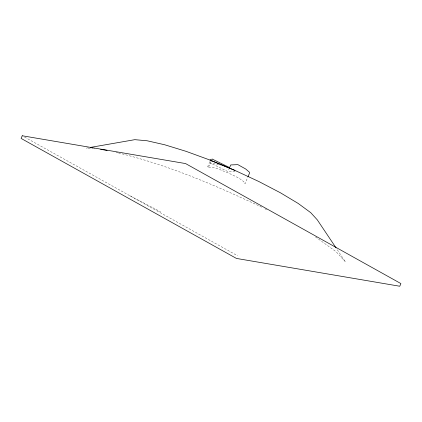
<?xml version="1.0" encoding="UTF-8"?>
<svg xmlns="http://www.w3.org/2000/svg" width="422" height="422" viewBox="0 0 422 422"><rect width="100%" height="100%" fill="white"/><g stroke="black" fill="none" stroke-linecap="round" stroke-linejoin="round"><path stroke-width="0.32" stroke-dasharray="2.11 1.58" d="M209.85 161.637L207.408 167.339C214.719 166.432 221.782 170.736 228.539 173.073C234.199 175.89 240.519 178.195 244.918 182.905L244.95 183.839L247.735 177.33M208.658 166.97L210.858 161.837M228.687 169.728L229.146 168.668M88.372 147.774L86.436 148.111L92.903 148.686M235.033 171.3L227.891 171.596L210.372 162.976L216.286 163.984L220.553 165.292M93.552 148.744L94.844 148.86M115.987 152.411L117.891 152.848M118.529 152.991C168.547 165.166 216.164 185.611 262.579 207.566M264.895 208.774L266.63 209.681M129.913 195.766L160.56 211.77M24.545 137.044L237.581 255.769M315.529 236.958L336.123 251.712L345.449 261.93L336.308 248.273"/><path stroke-width="0.63" d="M210.341 160.492L210.831 159.352M211.105 161.262L212.081 158.983L229.6 167.603L230.744 164.939L237.881 164.643L245.688 168.99L249.486 172.255L249.513 173.189L247.994 176.739M90.308 147.436L134.818 139.671L147.125 140.769L164.601 144.746L186.055 151.329L210.024 160.075L234.88 170.388L258.923 181.565L280.514 192.838L298.185 203.446L310.734 212.662L317.302 219.862L335.944 247.725M100.668 149.377L107.082 150.385M234.88 170.388L210.024 160.075M22.239 135.763L21.1 138.421L236.436 258.433L399.761 286.237L400.9 283.579L185.564 163.567L22.239 135.763"/></g></svg>
